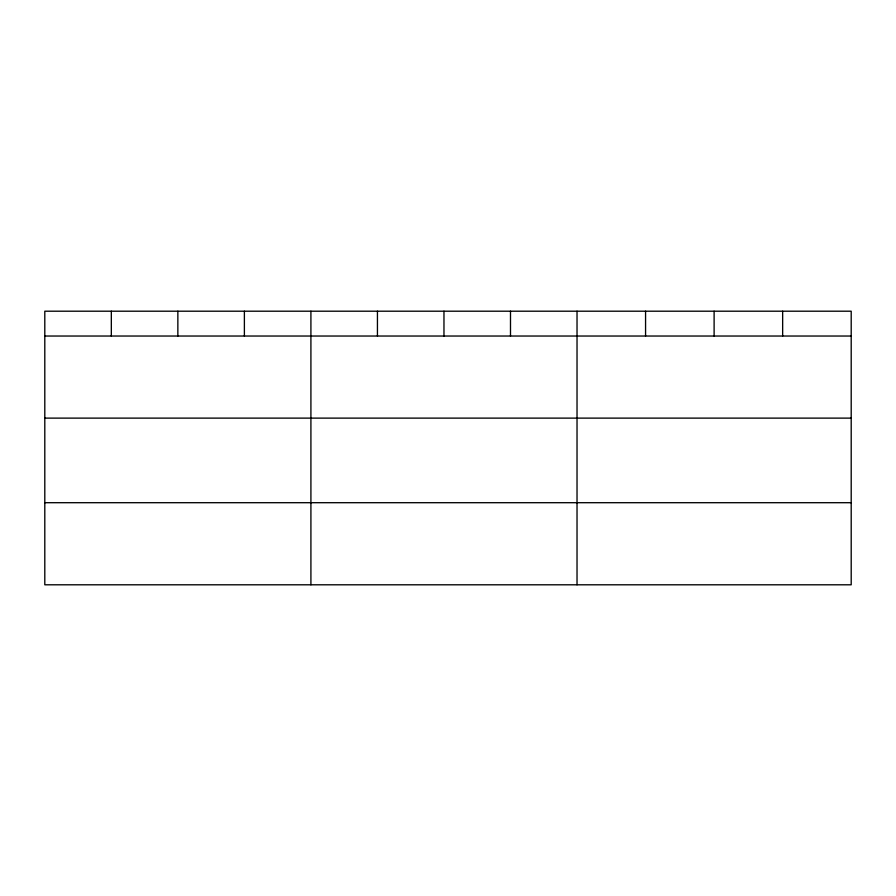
<?xml version="1.0" encoding="UTF-8"?>
<svg xmlns="http://www.w3.org/2000/svg" width="896" height="896" viewBox="0 0 896 896"><rect width="100%" height="100%" fill="white"/><g stroke="black" fill="none" stroke-linecap="round" stroke-linejoin="round"><path stroke-width="1.34" d="M851.2 418.118L851.2 311.203L44.8 311.203L44.8 584.797L851.2 584.797L851.2 418.118L44.8 418.118M44.8 336.034L851.2 336.034M44.8 502.701L851.2 502.701M782.656 311.203L782.656 336.034M714.112 311.203L714.112 336.034M645.568 311.203L645.568 336.034M577.024 311.203L577.024 584.797M510.496 311.203L510.496 336.034M443.968 311.203L443.968 336.034M377.44 311.203L377.44 336.034M310.912 311.203L310.912 584.797M244.384 311.203L244.384 336.034M177.856 311.203L177.856 336.034M111.328 311.203L111.328 336.034"/></g></svg>
